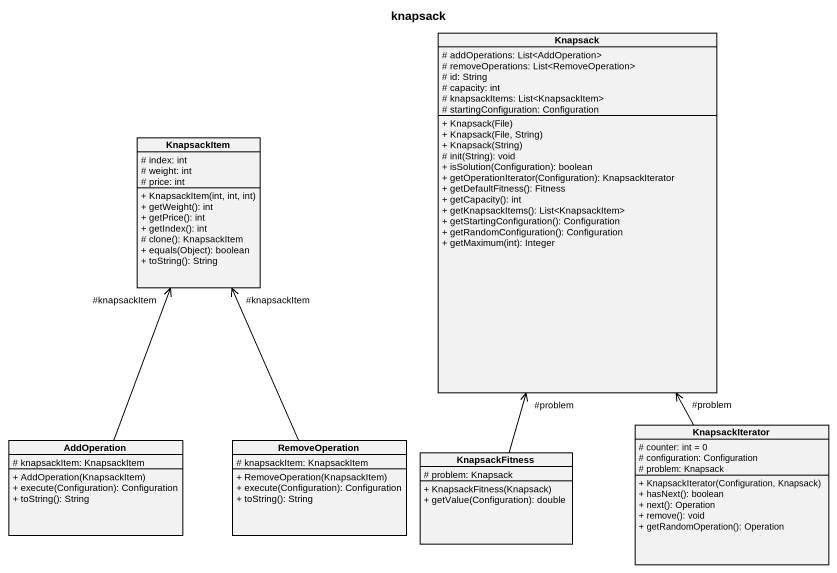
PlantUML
@startuml
title knapsack
hide circle
hide empty members
skinparam classAttributeIconSize 0
class Knapsack {
  # addOperations: List<AddOperation>
  # removeOperations: List<RemoveOperation>
  # id: String
  # capacity: int
  # knapsackItems: List<KnapsackItem>
  # startingConfiguration: Configuration
  + Knapsack(File)
  + Knapsack(File, String)
  + Knapsack(String)
  # init(String): void
  + isSolution(Configuration): boolean
  + getOperationIterator(Configuration): KnapsackIterator
  + getDefaultFitness(): Fitness
  + getCapacity(): int
  + getKnapsackItems(): List<KnapsackItem>
  + getStartingConfiguration(): Configuration
  + getRandomConfiguration(): Configuration
  + getMaximum(int): Integer
}
class KnapsackItem {
  # index: int
  # weight: int
  # price: int
  + KnapsackItem(int, int, int)
  + getWeight(): int
  + getPrice(): int
  + getIndex(): int
  # clone(): KnapsackItem
  + equals(Object): boolean
  + toString(): String
}
class AddOperation {
  # knapsackItem: KnapsackItem
  + AddOperation(KnapsackItem)
  + execute(Configuration): Configuration
  + toString(): String
}
class RemoveOperation {
  # knapsackItem: KnapsackItem
  + RemoveOperation(KnapsackItem)
  + execute(Configuration): Configuration
  + toString(): String
}
class KnapsackIterator {
  # counter: int = 0
  # configuration: Configuration
  # problem: Knapsack
  + KnapsackIterator(Configuration, Knapsack)
  + hasNext(): boolean
  + next(): Operation
  + remove(): void
  + getRandomOperation(): Operation
}
class KnapsackFitness {
  # problem: Knapsack
  + KnapsackFitness(Knapsack)
  + getValue(Configuration): double
}
AddOperation -up-> "#knapsackItem" KnapsackItem
RemoveOperation -up-> "#knapsackItem" KnapsackItem
KnapsackIterator -up-> "#problem" Knapsack
KnapsackFitness -up-> "#problem" Knapsack
@enduml
